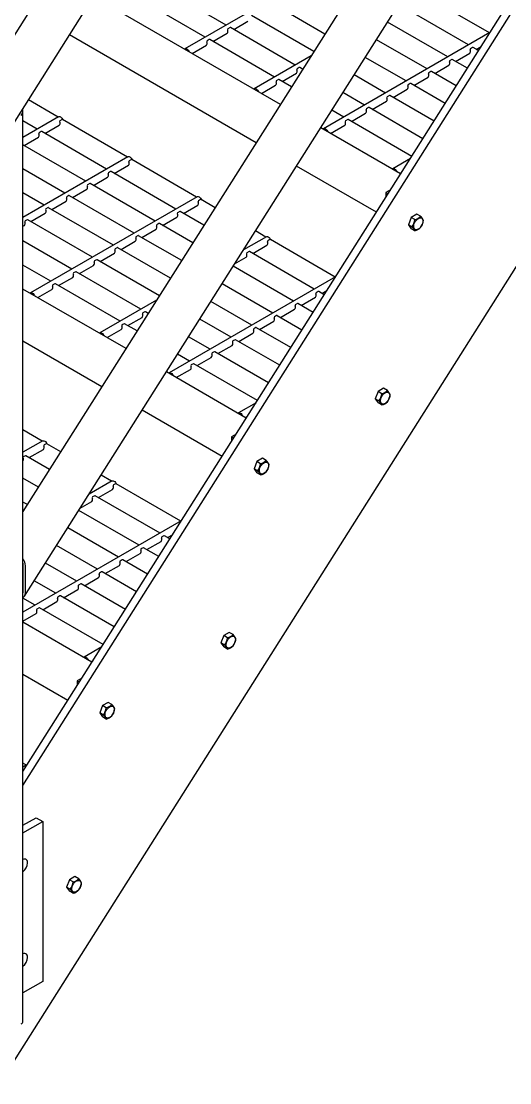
# Model space of a CAD drawing. Header units: millimetres. Extents: x 0 to 55611, y 0 to 32827.
# Drawn here: x 30634 to 31040, y 9607 to 10488 of the extents above; entities that cross this region are included whole.
import ezdxf

# ---------------------------------------------------------------- set-up
doc = ezdxf.new("R2010")
doc.units = ezdxf.units.MM
doc.header["$LTSCALE"] = 10
doc.linetypes.add('SLD-Continua', pattern=[0])
doc.layers.add('STRUC', color=5, linetype='SLD-Continua')

msp = doc.modelspace()

# ---------------------------------------------------------------- linework, layer by layer
at = {"layer": 'STRUC', "linetype": 'SLD-Continua', "lineweight": 25}
for p, q in [((31405.02, 11704.01), (30084.32, 9615.83)), ((30123.21, 9605.02), (31432.32, 11674.85)), ((31235.54, 11029.32), (30635.6, 10080.74)), ((31487.14, 10983.64), (30276.98, 9070.24)), ((30636.98, 10010.63), (31255.82, 10989.08)), ((30635.6, 9865.27), (31229.52, 10804.32)), ((30635.6, 9853.64), (31229.52, 10792.69)), ((30908.24, 10544.46), (30770.03, 10464.67)), ((30804.17, 10484.38), (30750.4, 10515.42)), ((30849.21, 10418.48), (30694.27, 10507.93)), ((30786.89, 10474.41), (30733.12, 10505.44)), ((31022.77, 10477.86), (30969, 10508.9)), ((30886.17, 10476.93), (30842.42, 10502.18)), ((31005.49, 10467.89), (30951.73, 10498.93)), ((30876.93, 10462.32), (30825.15, 10492.21)), ((30807.45, 10482.27), (30805.66, 10481.23)), ((30861.64, 10451.2), (30807.87, 10482.24)), ((30810.52, 10480.71), (30822.34, 10487.54)), ((30988.22, 10457.91), (30938.15, 10486.81)), ((30829.12, 10386.73), (30674.19, 10476.17)), ((30790.18, 10472.29), (30788.38, 10471.26)), ((30844.36, 10441.23), (30790.6, 10472.27)), ((30793.24, 10470.74), (30805.07, 10477.57)), ((31023.19, 10478.1), (30884.98, 10398.32)), ((30970.94, 10447.94), (30928.91, 10472.2)), ((30775.96, 10460.77), (30787.79, 10467.59)), ((31008.78, 10465.77), (31006.98, 10464.74)), ((31013.73, 10463.13), (31009.2, 10465.75)), ((31011.84, 10464.22), (31015.89, 10466.56)), ((30874.65, 10458.71), (30827.51, 10431.5)), ((30953.66, 10437.97), (30919.67, 10457.59)), ((30991.5, 10455.8), (30989.71, 10454.76)), ((31004.49, 10448.52), (30991.92, 10455.77)), ((30994.57, 10454.25), (31006.39, 10461.07)), ((30850.71, 10437.56), (30862.54, 10444.39)), ((30864.93, 10449.09), (30863.13, 10448.05)), ((30867.69, 10447.71), (30865.35, 10449.06)), ((30974.23, 10445.83), (30972.43, 10444.79)), ((30995.24, 10433.91), (30974.65, 10445.8)), ((30977.29, 10444.27), (30989.12, 10451.1)), ((30847.65, 10439.11), (30845.85, 10438.08)), ((30858.45, 10433.09), (30848.07, 10439.09)), ((30936.39, 10427.99), (30910.43, 10442.98)), ((30956.95, 10435.85), (30955.16, 10434.82)), ((30986, 10419.3), (30957.37, 10435.83)), ((30960.02, 10434.3), (30971.84, 10441.13)), ((30833.44, 10427.59), (30845.26, 10434.41)), ((30919.11, 10418.02), (30901.19, 10428.37)), ((30942.74, 10424.33), (30954.57, 10431.15)), ((30664.8, 10408.07), (30640.12, 10422.31)), ((30925.46, 10414.35), (30937.29, 10421.18)), ((30939.68, 10425.88), (30937.88, 10424.84)), ((30976.76, 10404.69), (30940.1, 10425.85)), ((30635.6, 9657.84), (30635.6, 10413.74)), ((30901.84, 10408.05), (30891.95, 10413.76)), ((30908.19, 10404.38), (30920.01, 10411.21)), ((30922.4, 10415.91), (30920.6, 10414.87)), ((30967.52, 10390.08), (30922.82, 10415.88)), ((30665.22, 10408.31), (30635.6, 10391.21)), ((30647.52, 10398.1), (30635.6, 10404.98)), ((30653.87, 10394.43), (30665.7, 10401.26)), ((30668.08, 10405.96), (30666.29, 10404.92)), ((30722.27, 10374.89), (30668.5, 10405.93)), ((30890.91, 10394.41), (30902.74, 10401.24)), ((30905.12, 10405.93), (30903.33, 10404.9)), ((30958.28, 10375.46), (30905.54, 10405.91)), ((30636.59, 10384.46), (30648.42, 10391.28)), ((30650.81, 10395.98), (30649.01, 10394.95)), ((30704.99, 10364.92), (30651.23, 10395.96)), ((30949.04, 10360.85), (30882.71, 10399.14)), ((30687.72, 10354.94), (30635.6, 10385.03)), ((30722.69, 10375.13), (30635.6, 10324.86)), ((30957.09, 10373.59), (30942.45, 10365.14)), ((30670.44, 10344.97), (30635.6, 10365.09)), ((30711.34, 10361.25), (30723.17, 10368.08)), ((30725.56, 10372.78), (30723.76, 10371.74)), ((30779.74, 10341.71), (30725.98, 10372.75)), ((30928.95, 10329.1), (30862.62, 10367.39)), ((30694.07, 10351.28), (30705.89, 10358.11)), ((30708.28, 10362.8), (30706.49, 10361.77)), ((30762.47, 10331.74), (30708.7, 10362.78)), ((30948.38, 10361.23), (30949.79, 10362.04)), ((30676.79, 10341.31), (30688.62, 10348.13)), ((30691.01, 10352.83), (30689.21, 10351.79)), ((30745.19, 10321.77), (30691.42, 10352.8)), ((30940.63, 10347.55), (30936.77, 10345.33)), ((30653.17, 10335), (30635.6, 10345.14)), ((30780.16, 10341.95), (30641.95, 10262.17)), ((30659.52, 10331.33), (30671.34, 10338.16)), ((30673.73, 10342.86), (30671.93, 10341.82)), ((30727.92, 10311.79), (30674.15, 10342.83)), ((30783.03, 10339.6), (30781.23, 10338.56)), ((30795.06, 10332.87), (30783.45, 10339.57)), ((30938.57, 10344.29), (30936.77, 10345.33)), ((30936.77, 10345.33), (30936.77, 10341.46)), ((30656.45, 10332.89), (30654.66, 10331.85)), ((30710.64, 10301.82), (30656.87, 10332.86)), ((30765.75, 10329.63), (30763.96, 10328.59)), ((30785.82, 10318.26), (30766.17, 10329.6)), ((30768.82, 10328.07), (30780.64, 10334.9)), ((30635.89, 10325.02), (30635.6, 10325.19)), ((30639.18, 10322.91), (30637.38, 10321.88)), ((30693.36, 10291.85), (30639.6, 10322.88)), ((30642.24, 10321.36), (30654.07, 10328.19)), ((30751.54, 10318.1), (30763.37, 10324.93)), ((30957.78, 10324.8), (30955.45, 10318.78)), ((30962.45, 10327.49), (30957.78, 10324.8)), ((30960.9, 10323), (30957.78, 10324.8)), ((30965.56, 10325.7), (30962.45, 10327.49)), ((30635.6, 10317.52), (30636.79, 10318.21)), ((30734.27, 10308.13), (30746.09, 10314.95)), ((30748.48, 10319.65), (30746.68, 10318.62)), ((30776.58, 10303.65), (30748.9, 10319.63)), ((30837.22, 10308.53), (30828.56, 10313.53)), ((30958.56, 10316.99), (30955.45, 10318.78)), ((30955.45, 10318.78), (30957.78, 10315.46)), ((30960.9, 10313.67), (30957.78, 10315.46)), ((30676.09, 10281.87), (30635.6, 10305.25)), ((30716.99, 10298.15), (30728.82, 10304.98)), ((30731.2, 10309.68), (30729.41, 10308.64)), ((30767.34, 10289.04), (30731.62, 10309.65)), ((30837.64, 10308.78), (30818.6, 10297.79)), ((30840.5, 10306.42), (30838.71, 10305.38)), ((30894.69, 10275.35), (30840.92, 10306.39)), ((30699.71, 10288.18), (30711.54, 10295.01)), ((30713.93, 10299.71), (30712.13, 10298.67)), ((30758.09, 10274.42), (30714.35, 10299.68)), ((30819.94, 10298.56), (30819.32, 10298.92)), ((30823.23, 10296.45), (30821.43, 10295.41)), ((30877.41, 10265.38), (30823.65, 10296.42)), ((30826.29, 10294.89), (30838.12, 10301.72)), ((30658.81, 10271.9), (30635.6, 10285.3)), ((30696.65, 10289.73), (30694.85, 10288.7)), ((30748.85, 10259.81), (30697.07, 10289.71)), ((30811.3, 10286.24), (30820.84, 10291.75)), ((30679.37, 10279.76), (30677.58, 10278.72)), ((30733.56, 10248.69), (30679.79, 10279.73)), ((30682.44, 10278.21), (30694.26, 10285.03)), ((30860.14, 10255.41), (30810.08, 10284.31)), ((30662.1, 10269.79), (30660.3, 10268.75)), ((30716.28, 10238.72), (30662.52, 10269.76)), ((30665.16, 10268.23), (30676.99, 10275.06)), ((30895.11, 10275.6), (30756.9, 10195.81)), ((30842.86, 10245.43), (30800.83, 10269.7)), ((30721.13, 10215.98), (30635.6, 10265.35)), ((30647.89, 10258.26), (30659.71, 10265.09)), ((30880.7, 10263.27), (30878.91, 10262.23)), ((30885.65, 10260.63), (30881.12, 10263.24)), ((30883.76, 10261.72), (30887.81, 10264.05)), ((30746.57, 10256.2), (30699.43, 10228.99)), ((30825.59, 10235.46), (30791.59, 10255.09)), ((30863.43, 10253.3), (30861.63, 10252.26)), ((30876.41, 10246.02), (30863.85, 10253.27)), ((30866.49, 10251.74), (30878.31, 10258.57)), ((30722.64, 10235.05), (30734.46, 10241.88)), ((30736.85, 10246.58), (30735.05, 10245.54)), ((30739.61, 10245.2), (30737.27, 10246.55)), ((30846.15, 10243.32), (30844.35, 10242.29)), ((30867.17, 10231.4), (30846.57, 10243.29)), ((30849.21, 10241.77), (30861.04, 10248.6)), ((30719.57, 10236.61), (30717.78, 10235.57)), ((30730.37, 10230.59), (30719.99, 10236.58)), ((30808.31, 10225.49), (30782.35, 10240.47)), ((30828.87, 10233.35), (30827.08, 10232.31)), ((30857.92, 10216.79), (30829.29, 10233.32)), ((30831.94, 10231.8), (30843.76, 10238.62)), ((30705.36, 10225.08), (30717.18, 10231.91)), ((30791.03, 10215.51), (30773.11, 10225.86)), ((30814.66, 10221.82), (30826.49, 10228.65)), ((30701.05, 10184.22), (30635.6, 10222.01)), ((30797.38, 10211.85), (30809.21, 10218.68)), ((30811.6, 10223.38), (30809.8, 10222.34)), ((30848.68, 10202.18), (30812.02, 10223.35)), ((30773.76, 10205.54), (30763.87, 10211.25)), ((30780.11, 10201.88), (30791.93, 10208.7)), ((30794.32, 10213.4), (30792.53, 10212.37)), ((30839.44, 10187.57), (30794.74, 10213.37)), ((30762.83, 10191.9), (30774.66, 10198.73)), ((30777.05, 10203.43), (30775.25, 10202.39)), ((30830.2, 10172.96), (30777.47, 10203.4)), ((30820.96, 10158.35), (30754.63, 10196.64)), ((30930.29, 10180.35), (30927.95, 10174.34)), ((30934.95, 10183.05), (30930.29, 10180.35)), ((30933.4, 10178.56), (30930.29, 10180.35)), ((30938.06, 10181.25), (30934.95, 10183.05)), ((30829.01, 10171.08), (30814.38, 10162.63)), ((30931.06, 10172.55), (30927.95, 10174.34)), ((30927.95, 10174.34), (30930.29, 10171.02)), ((30933.4, 10169.23), (30930.29, 10171.02)), ((30800.88, 10126.59), (30734.54, 10164.88)), ((30820.31, 10158.72), (30821.71, 10159.53)), ((30651.66, 10139.21), (30635.6, 10148.48)), ((30812.55, 10145.05), (30808.69, 10142.82)), ((30652.08, 10139.45), (30635.6, 10129.93)), ((30654.95, 10137.09), (30653.16, 10136.06)), ((30666.98, 10130.36), (30655.37, 10137.07)), ((30810.49, 10141.78), (30808.69, 10142.82)), ((30808.69, 10142.82), (30808.69, 10138.95)), ((30637.68, 10127.12), (30635.88, 10126.08)), ((30657.74, 10115.75), (30638.1, 10127.09)), ((30640.74, 10125.57), (30652.56, 10132.39)), ((30829.71, 10122.29), (30827.37, 10116.28)), ((30834.37, 10124.99), (30829.71, 10122.29)), ((30832.82, 10120.5), (30829.71, 10122.29)), ((30837.48, 10123.19), (30834.37, 10124.99)), ((30709.14, 10106.03), (30700.48, 10111.03)), ((30830.48, 10114.48), (30827.37, 10116.28)), ((30827.37, 10116.28), (30829.71, 10112.96)), ((30832.82, 10111.16), (30829.71, 10112.96)), ((30648.5, 10101.14), (30635.6, 10108.59)), ((30709.56, 10106.27), (30690.52, 10095.28)), ((30712.43, 10103.91), (30710.63, 10102.88)), ((30766.61, 10072.85), (30712.85, 10103.89)), ((30691.86, 10096.05), (30691.24, 10096.41)), ((30695.15, 10093.94), (30693.35, 10092.9)), ((30749.34, 10062.88), (30695.57, 10093.91)), ((30698.21, 10092.39), (30710.04, 10099.21)), ((30639.26, 10086.53), (30635.6, 10088.64)), ((30683.22, 10083.73), (30692.76, 10089.24)), ((30732.06, 10052.9), (30682, 10081.8)), ((30767.03, 10073.09), (30635.6, 9997.22)), ((30714.78, 10042.93), (30672.76, 10067.19)), ((30752.62, 10060.76), (30750.83, 10059.73)), ((30757.57, 10058.12), (30753.04, 10060.74)), ((30755.69, 10059.21), (30759.74, 10061.55)), ((30697.51, 10032.96), (30663.51, 10052.58)), ((30735.35, 10050.79), (30733.55, 10049.75)), ((30748.33, 10043.51), (30735.77, 10050.76)), ((30738.41, 10049.24), (30750.24, 10056.06)), ((30718.07, 10040.82), (30716.28, 10039.78)), ((30739.09, 10028.9), (30718.49, 10040.79)), ((30721.13, 10039.26), (30732.96, 10046.09)), ((30635.89, 10014.31), (30635.89, 10036.73)), ((30637.62, 10013.31), (30637.62, 10035.74)), ((30680.23, 10022.98), (30654.27, 10037.97)), ((30700.8, 10030.84), (30699, 10029.81)), ((30729.85, 10014.29), (30701.21, 10030.82)), ((30703.86, 10029.29), (30715.68, 10036.12)), ((30662.96, 10013.01), (30645.03, 10023.36)), ((30686.58, 10019.32), (30698.41, 10026.14)), ((30669.31, 10009.34), (30681.13, 10016.17)), ((30683.52, 10020.87), (30681.72, 10019.83)), ((30720.6, 9999.68), (30683.94, 10020.84)), ((30645.68, 10003.04), (30635.6, 10008.86)), ((30652.03, 9999.37), (30663.86, 10006.2)), ((30666.24, 10010.9), (30664.45, 10009.86)), ((30711.36, 9985.06), (30666.66, 10010.87)), ((30635.6, 9989.88), (30646.58, 9996.22)), ((30648.97, 10000.92), (30647.17, 9999.89)), ((30702.12, 9970.45), (30649.39, 10000.9)), ((30692.88, 9955.84), (30635.6, 9988.91)), ((30802.21, 9977.85), (30799.87, 9971.84)), ((30806.87, 9980.54), (30802.21, 9977.85)), ((30805.32, 9976.05), (30802.21, 9977.85)), ((30809.98, 9978.75), (30806.87, 9980.54)), ((30700.93, 9968.58), (30686.3, 9960.13)), ((30802.98, 9970.04), (30799.87, 9971.84)), ((30799.87, 9971.84), (30802.21, 9968.52)), ((30805.32, 9966.72), (30802.21, 9968.52)), ((30692.23, 9956.22), (30693.63, 9957.03)), ((30672.8, 9924.09), (30635.6, 9945.56)), ((30684.47, 9942.54), (30680.61, 9940.32)), ((30682.41, 9939.28), (30680.61, 9940.32)), ((30680.61, 9940.32), (30680.61, 9936.44)), ((30701.63, 9919.79), (30699.29, 9913.77)), ((30706.29, 9922.48), (30701.63, 9919.79)), ((30704.74, 9917.99), (30701.63, 9919.79)), ((30709.41, 9920.68), (30706.29, 9922.48)), ((30702.41, 9911.98), (30699.29, 9913.77)), ((30699.29, 9913.77), (30701.63, 9910.45)), ((30704.74, 9908.66), (30701.63, 9910.45)), ((30638.53, 9870.34), (30635.6, 9872.04)), ((30638.95, 9870.58), (30635.6, 9868.65)), ((30635.6, 9820.52), (30646.6, 9826.87)), ((30635.6, 9814.3), (30651.99, 9823.76)), ((30646.6, 9826.87), (30651.99, 9823.76)), ((30651.99, 9823.76), (30651.99, 9691.02)), ((30674.13, 9775.34), (30671.8, 9769.33)), ((30678.79, 9778.04), (30674.13, 9775.34)), ((30677.24, 9773.55), (30674.13, 9775.34)), ((30681.91, 9776.24), (30678.79, 9778.04)), ((30674.91, 9767.53), (30671.8, 9769.33)), ((30671.8, 9769.33), (30674.13, 9766.01)), ((30677.24, 9764.21), (30674.13, 9766.01)), ((30651.99, 9691.02), (30635.6, 9681.56))]:
    msp.add_line(p, q, dxfattribs=at)
at = {"layer": 'STRUC', "linetype": 'SLD-Continua', "lineweight": 25, "flags": 128}
for points in [[(30769.7, 10464.38), (30769.95, 10464.62), (30770.43, 10464.81), (30771, 10464.77), (30771.62, 10464.52), (30772.24, 10464.06), (30772.81, 10463.44), (30773.29, 10462.69), (30773.54, 10462.17)], [(30827.18, 10431.2), (30827.42, 10431.44), (30827.9, 10431.63), (30828.47, 10431.6), (30829.09, 10431.34), (30829.71, 10430.88), (30830.28, 10430.26), (30830.76, 10429.52), (30831.01, 10428.99)], [(30665.22, 10408.31), (30665.61, 10408.45), (30666.18, 10408.41), (30666.8, 10408.15), (30667.42, 10407.7), (30667.99, 10407.07), (30668.47, 10406.33), (30668.72, 10405.8)], [(30884.65, 10398.02), (30884.9, 10398.26), (30885.38, 10398.45), (30885.95, 10398.42), (30886.57, 10398.16), (30887.19, 10397.7), (30887.76, 10397.08), (30888.24, 10396.34), (30888.48, 10395.81)], [(30722.69, 10375.13), (30723.09, 10375.27), (30723.66, 10375.23), (30724.28, 10374.98), (30724.9, 10374.52), (30725.47, 10373.89), (30725.95, 10373.15), (30726.19, 10372.63)], [(30942.12, 10364.84), (30942.37, 10365.09), (30942.85, 10365.27), (30943.42, 10365.24), (30944.04, 10364.98), (30944.66, 10364.52), (30945.23, 10363.9), (30945.71, 10363.16), (30945.96, 10362.63)], [(30780.16, 10341.95), (30780.56, 10342.09), (30781.13, 10342.05), (30781.75, 10341.8), (30782.37, 10341.34), (30782.94, 10340.72), (30783.42, 10339.97), (30783.67, 10339.45)], [(30963.71, 10314.98), (30962.83, 10314.59), (30961.99, 10314.46), (30961.25, 10314.59), (30960.64, 10314.99), (30960.19, 10315.62), (30959.94, 10316.46), (30959.88, 10317.45), (30960.04, 10318.55), (30960.39, 10319.7), (30960.92, 10320.83), (30961.6, 10321.89), (30962.4, 10322.81), (30963.27, 10323.54), (30964.16, 10324.06), (30965.02, 10324.32), (30965.82, 10324.32), (30966.5, 10324.05), (30967.03, 10323.53), (30967.38, 10322.79), (30967.54, 10321.87), (30967.48, 10320.81), (30967.23, 10319.68), (30966.78, 10318.54), (30966.17, 10317.44), (30965.43, 10316.44), (30964.59, 10315.61), (30963.71, 10314.98)], [(30837.64, 10308.78), (30838.03, 10308.91), (30838.6, 10308.88), (30839.22, 10308.62), (30839.84, 10308.16), (30840.41, 10307.54), (30840.89, 10306.8), (30841.14, 10306.27)], [(30641.62, 10261.87), (30641.87, 10262.12), (30642.35, 10262.3), (30642.92, 10262.27), (30643.54, 10262.01), (30644.16, 10261.55), (30644.73, 10260.93), (30645.21, 10260.19), (30645.46, 10259.66)], [(30699.1, 10228.7), (30699.35, 10228.94), (30699.82, 10229.13), (30700.4, 10229.09), (30701.02, 10228.83), (30701.63, 10228.37), (30702.21, 10227.75), (30702.69, 10227.01), (30702.93, 10226.48)], [(30756.57, 10195.52), (30756.82, 10195.76), (30757.3, 10195.95), (30757.87, 10195.91), (30758.49, 10195.65), (30759.11, 10195.2), (30759.68, 10194.57), (30760.16, 10193.83), (30760.41, 10193.3)], [(30936.21, 10170.54), (30935.33, 10170.14), (30934.49, 10170.01), (30933.75, 10170.15), (30933.14, 10170.54), (30932.69, 10171.18), (30932.44, 10172.01), (30932.38, 10173.01), (30932.54, 10174.11), (30932.89, 10175.26), (30933.42, 10176.39), (30934.1, 10177.44), (30934.9, 10178.36), (30935.77, 10179.1), (30936.66, 10179.61), (30937.52, 10179.88), (30938.32, 10179.88), (30939, 10179.61), (30939.53, 10179.09), (30939.88, 10178.35), (30940.04, 10177.43), (30939.99, 10176.37), (30939.73, 10175.24), (30939.29, 10174.09), (30938.67, 10172.99), (30937.93, 10172), (30937.09, 10171.17), (30936.21, 10170.54)], [(30814.05, 10162.34), (30814.29, 10162.58), (30814.77, 10162.77), (30815.34, 10162.73), (30815.96, 10162.47), (30816.58, 10162.02), (30817.15, 10161.39), (30817.63, 10160.65), (30817.88, 10160.12)], [(30652.08, 10139.45), (30652.48, 10139.58), (30653.05, 10139.55), (30653.67, 10139.29), (30654.29, 10138.83), (30654.86, 10138.21), (30655.34, 10137.47), (30655.59, 10136.94)], [(30835.63, 10112.47), (30834.75, 10112.08), (30833.91, 10111.95), (30833.17, 10112.09), (30832.56, 10112.48), (30832.11, 10113.11), (30831.86, 10113.95), (30831.81, 10114.95), (30831.96, 10116.05), (30832.31, 10117.2), (30832.84, 10118.33), (30833.53, 10119.38), (30834.32, 10120.3), (30835.19, 10121.04), (30836.08, 10121.55), (30836.94, 10121.81), (30837.74, 10121.81), (30838.42, 10121.55), (30838.95, 10121.03), (30839.3, 10120.29), (30839.46, 10119.36), (30839.41, 10118.31), (30839.15, 10117.18), (30838.71, 10116.03), (30838.1, 10114.93), (30837.35, 10113.94), (30836.52, 10113.1), (30835.63, 10112.47)], [(30709.56, 10106.27), (30709.95, 10106.41), (30710.53, 10106.37), (30711.15, 10106.11), (30711.76, 10105.65), (30712.34, 10105.03), (30712.81, 10104.29), (30713.06, 10103.76)], [(30808.13, 9968.03), (30807.25, 9967.64), (30806.41, 9967.51), (30805.67, 9967.64), (30805.06, 9968.04), (30804.61, 9968.67), (30804.36, 9969.51), (30804.31, 9970.5), (30804.46, 9971.61), (30804.81, 9972.75), (30805.34, 9973.88), (30806.03, 9974.94), (30806.82, 9975.86), (30807.69, 9976.59), (30808.58, 9977.11), (30809.44, 9977.37), (30810.24, 9977.37), (30810.92, 9977.1), (30811.45, 9976.58), (30811.8, 9975.84), (30811.96, 9974.92), (30811.91, 9973.87), (30811.65, 9972.73), (30811.21, 9971.59), (30810.6, 9970.49), (30809.85, 9969.49), (30809.02, 9968.66), (30808.13, 9968.03)], [(30685.97, 9959.83), (30686.21, 9960.07), (30686.69, 9960.26), (30687.26, 9960.23), (30687.88, 9959.97), (30688.5, 9959.51), (30689.08, 9958.89), (30689.55, 9958.15), (30689.8, 9957.62)], [(30707.55, 9909.97), (30706.67, 9909.58), (30705.83, 9909.44), (30705.09, 9909.58), (30704.48, 9909.97), (30704.03, 9910.61), (30703.78, 9911.45), (30703.73, 9912.44), (30703.88, 9913.54), (30704.23, 9914.69), (30704.77, 9915.82), (30705.45, 9916.87), (30706.24, 9917.8), (30707.11, 9918.53), (30708, 9919.05), (30708.86, 9919.31), (30709.66, 9919.31), (30710.34, 9919.04), (30710.87, 9918.52), (30711.23, 9917.78), (30711.38, 9916.86), (30711.33, 9915.8), (30711.07, 9914.67), (30710.63, 9913.52), (30710.02, 9912.42), (30709.27, 9911.43), (30708.44, 9910.6), (30707.55, 9909.97)], [(30639.51, 9789.38), (30639.4, 9790.43), (30639.09, 9791.32), (30638.59, 9791.99), (30637.92, 9792.42), (30637.12, 9792.58), (30636.22, 9792.48), (30635.59, 9792.26)], [(30680.05, 9765.52), (30679.17, 9765.13), (30678.33, 9765), (30677.59, 9765.14), (30676.98, 9765.53), (30676.53, 9766.16), (30676.28, 9767), (30676.23, 9768), (30676.38, 9769.1), (30676.73, 9770.25), (30677.27, 9771.38), (30677.95, 9772.43), (30678.74, 9773.35), (30679.61, 9774.09), (30680.5, 9774.6), (30681.36, 9774.87), (30682.16, 9774.86), (30682.84, 9774.6), (30683.37, 9774.08), (30683.73, 9773.34), (30683.88, 9772.42), (30683.83, 9771.36), (30683.57, 9770.23), (30683.13, 9769.08), (30682.52, 9767.98), (30681.77, 9766.99), (30680.94, 9766.15), (30680.05, 9765.52)], [(30639.51, 9710.99), (30639.4, 9712.04), (30639.09, 9712.93), (30638.59, 9713.6), (30637.92, 9714.03), (30637.12, 9714.19), (30636.22, 9714.09), (30635.6, 9713.88)]]:
    msp.add_lwpolyline(points, dxfattribs=at)
at = {"layer": 'STRUC', "linetype": 'SLD-Continua', "lineweight": 25}
for centre, radius, start, end in [((30803.51, 10479.21), 2.26, 313.47222, 28.48726), ((30806.2, 10480.65), 0.791, 133.11728, 207.6572), ((30807.64, 10481.91), 0.402, 54.46254, 117.32452), ((30786.23, 10469.23), 2.26, 313.47222, 28.48726), ((30788.92, 10470.68), 0.791, 133.11728, 207.6572), ((30790.36, 10471.94), 0.402, 54.46254, 117.32452), ((31004.84, 10462.71), 2.26, 313.47222, 28.48726), ((31007.53, 10464.16), 0.791, 133.11728, 207.6572), ((31008.97, 10465.42), 0.402, 54.46254, 117.32452), ((30987.56, 10452.74), 2.26, 313.47222, 28.48726), ((30990.25, 10454.19), 0.791, 133.11728, 207.6572), ((30991.69, 10455.44), 0.402, 54.46254, 117.32452), ((30860.98, 10446.03), 2.26, 313.47222, 28.48726), ((30863.67, 10447.47), 0.791, 133.11728, 207.6572), ((30865.11, 10448.73), 0.402, 54.46254, 117.32452), ((30970.29, 10442.77), 2.26, 313.47222, 28.48726), ((30972.97, 10444.21), 0.791, 133.11728, 207.6572), ((30974.41, 10445.47), 0.402, 54.46254, 117.32452), ((30843.71, 10436.05), 2.26, 313.47222, 28.48726), ((30846.4, 10437.5), 0.791, 133.11728, 207.6572), ((30847.84, 10438.76), 0.402, 54.46254, 117.32452), ((30957.14, 10435.5), 0.402, 54.46254, 117.32452), ((30953.01, 10432.8), 2.26, 313.47222, 28.48726), ((30955.7, 10434.24), 0.791, 133.11728, 207.6572), ((30935.73, 10422.82), 2.26, 313.47222, 28.48726), ((30938.42, 10424.27), 0.791, 133.11728, 207.6572), ((30939.86, 10425.52), 0.402, 54.46254, 117.32452), ((30918.46, 10412.85), 2.26, 313.47222, 28.48726), ((30921.15, 10414.29), 0.791, 133.11728, 207.6572), ((30922.58, 10415.55), 0.402, 54.46254, 117.32452), ((30664.14, 10402.9), 2.26, 313.47222, 28.48726), ((30666.83, 10404.34), 0.791, 133.11728, 207.6572), ((30668.27, 10405.6), 0.402, 54.46254, 117.32452), ((30901.18, 10402.88), 2.26, 313.47222, 28.48726), ((30903.87, 10404.32), 0.791, 133.11728, 207.6572), ((30905.31, 10405.58), 0.402, 54.46254, 117.32452), ((30646.87, 10392.92), 2.26, 313.47222, 28.48726), ((30649.55, 10394.37), 0.791, 133.11728, 207.6572), ((30650.99, 10395.63), 0.402, 54.46254, 117.32452), ((30721.61, 10369.72), 2.26, 313.47222, 28.48726), ((30724.3, 10371.16), 0.791, 133.11728, 207.6572), ((30725.74, 10372.42), 0.402, 54.46254, 117.32452), ((30704.34, 10359.75), 2.26, 313.47222, 28.48726), ((30707.03, 10361.19), 0.791, 133.11728, 207.6572), ((30708.47, 10362.45), 0.402, 54.46254, 117.32452), ((30687.06, 10349.77), 2.26, 313.47222, 28.48726), ((30689.75, 10351.22), 0.791, 133.11728, 207.6572), ((30691.19, 10352.47), 0.402, 54.46254, 117.32452), ((30669.79, 10339.8), 2.26, 313.47222, 28.48726), ((30672.47, 10341.24), 0.791, 133.11728, 207.6572), ((30673.91, 10342.5), 0.402, 54.46254, 117.32452), ((30781.78, 10337.99), 0.791, 133.11728, 207.6572), ((30783.22, 10339.24), 0.402, 54.46254, 117.32452), ((30652.51, 10329.83), 2.26, 313.47222, 28.48726), ((30655.2, 10331.27), 0.791, 133.11728, 207.6572), ((30656.64, 10332.53), 0.402, 54.46254, 117.32452), ((30765.94, 10329.27), 0.402, 54.46254, 117.32452), ((30779.09, 10336.54), 2.26, 313.47222, 28.48726), ((30635.23, 10319.85), 2.26, 313.47222, 28.48726), ((30637.92, 10321.3), 0.791, 133.11728, 207.6572), ((30639.36, 10322.56), 0.402, 54.46254, 117.32452), ((30761.81, 10326.57), 2.26, 313.47222, 28.48726), ((30764.5, 10328.01), 0.791, 133.11728, 207.6572), ((30948.12, 10324.5), 12.86, 324.27375, 353.31489), ((30958.39, 10332.73), 10.05, 284.44632, 315.54831), ((30956.68, 10316.97), 12.45, 25.72064, 44.4807), ((30954.93, 10323.95), 13.06, 324.49602, 353.09262), ((30744.54, 10316.59), 2.26, 313.47222, 28.48726), ((30747.22, 10318.04), 0.791, 133.11728, 207.6572), ((30748.66, 10319.3), 0.402, 54.46254, 117.32452), ((30951.13, 10309.28), 10.71, 24.17619, 46.02515), ((30958.39, 10323.4), 10.04, 284.43921, 315.55542), ((30727.26, 10306.62), 2.26, 313.47222, 28.48726), ((30729.95, 10308.07), 0.791, 133.11728, 207.6572), ((30731.39, 10309.32), 0.402, 54.46254, 117.32452), ((30836.56, 10303.36), 2.26, 313.47222, 28.48726), ((30839.25, 10304.81), 0.791, 133.11728, 207.6572), ((30840.69, 10306.06), 0.402, 54.46254, 117.32452), ((30709.98, 10296.65), 2.26, 313.47222, 28.48726), ((30712.67, 10298.09), 0.791, 133.11728, 207.6572), ((30714.11, 10299.35), 0.402, 54.46254, 117.32452), ((30819.29, 10293.39), 2.26, 313.47222, 28.48726), ((30821.97, 10294.83), 0.791, 133.11728, 207.6572), ((30823.41, 10296.09), 0.402, 54.46254, 117.32452), ((30692.71, 10286.67), 2.26, 313.47222, 28.48726), ((30695.4, 10288.12), 0.791, 133.11728, 207.6572), ((30696.84, 10289.38), 0.402, 54.46254, 117.32452), ((30675.43, 10276.7), 2.26, 313.47222, 28.48726), ((30678.12, 10278.15), 0.791, 133.11728, 207.6572), ((30679.56, 10279.4), 0.402, 54.46254, 117.32452), ((30658.16, 10266.73), 2.26, 313.47222, 28.48726), ((30660.84, 10268.17), 0.791, 133.11728, 207.6572), ((30662.28, 10269.43), 0.402, 54.46254, 117.32452), ((30876.76, 10260.21), 2.26, 313.47222, 28.48726), ((30879.45, 10261.65), 0.791, 133.11728, 207.6572), ((30880.89, 10262.91), 0.402, 54.46254, 117.32452), ((30859.48, 10250.24), 2.26, 313.47222, 28.48726), ((30862.17, 10251.68), 0.791, 133.11728, 207.6572), ((30863.61, 10252.94), 0.402, 54.46254, 117.32452), ((30732.91, 10243.52), 2.26, 313.47222, 28.48726), ((30735.59, 10244.97), 0.791, 133.11728, 207.6572), ((30737.03, 10246.22), 0.402, 54.46254, 117.32452), ((30842.21, 10240.26), 2.26, 313.47222, 28.48726), ((30844.89, 10241.71), 0.791, 133.11728, 207.6572), ((30846.33, 10242.97), 0.402, 54.46254, 117.32452), ((30715.63, 10233.55), 2.26, 313.47222, 28.48726), ((30718.32, 10234.99), 0.791, 133.11728, 207.6572), ((30719.76, 10236.25), 0.402, 54.46254, 117.32452), ((30827.62, 10231.73), 0.791, 133.11728, 207.6572), ((30829.06, 10232.99), 0.402, 54.46254, 117.32452), ((30824.93, 10230.29), 2.26, 313.47222, 28.48726), ((30807.66, 10220.32), 2.26, 313.47222, 28.48726), ((30810.34, 10221.76), 0.791, 133.11728, 207.6572), ((30811.78, 10223.02), 0.402, 54.46254, 117.32452), ((30790.38, 10210.34), 2.26, 313.47222, 28.48726), ((30793.07, 10211.79), 0.791, 133.11728, 207.6572), ((30794.51, 10213.05), 0.402, 54.46254, 117.32452), ((30773.1, 10200.37), 2.26, 313.47222, 28.48726), ((30775.79, 10201.81), 0.791, 133.11728, 207.6572), ((30777.23, 10203.07), 0.402, 54.46254, 117.32452), ((30930.89, 10188.29), 10.05, 284.44632, 315.54831), ((30929.18, 10172.53), 12.45, 25.72064, 44.4807), ((30920.62, 10180.06), 12.86, 324.27375, 353.31489), ((30923.63, 10164.84), 10.71, 24.17619, 46.02515), ((30930.89, 10178.95), 10.04, 284.43921, 315.55542), ((30927.43, 10179.5), 13.06, 324.49602, 353.09262), ((30653.7, 10135.48), 0.791, 133.11728, 207.6572), ((30655.14, 10136.74), 0.402, 54.46254, 117.32452), ((30637.86, 10126.76), 0.402, 54.46254, 117.32452), ((30651.01, 10134.03), 2.26, 313.47222, 28.48726), ((30633.44, 10124.02), 2.54, 328.2181, 26.02051), ((30636.42, 10125.51), 0.791, 133.11728, 207.6572), ((30820.04, 10121.99), 12.86, 324.27375, 353.31489), ((30830.31, 10130.23), 10.05, 284.44632, 315.54831), ((30828.6, 10114.47), 12.45, 25.72064, 44.4807), ((30826.85, 10121.44), 13.06, 324.49602, 353.09262), ((30823.05, 10106.78), 10.71, 24.17619, 46.02515), ((30830.31, 10120.89), 10.04, 284.43921, 315.55542), ((30708.48, 10100.86), 2.26, 313.47222, 28.48726), ((30711.17, 10102.3), 0.791, 133.11728, 207.6572), ((30712.61, 10103.56), 0.402, 54.46254, 117.32452), ((30691.21, 10090.88), 2.26, 313.47222, 28.48726), ((30693.89, 10092.33), 0.791, 133.11728, 207.6572), ((30695.33, 10093.58), 0.402, 54.46254, 117.32452), ((30748.68, 10057.7), 2.26, 313.47222, 28.48726), ((30751.37, 10059.15), 0.791, 133.11728, 207.6572), ((30752.81, 10060.41), 0.402, 54.46254, 117.32452), ((30731.41, 10047.73), 2.26, 313.47222, 28.48726), ((30734.09, 10049.18), 0.791, 133.11728, 207.6572), ((30735.53, 10050.43), 0.402, 54.46254, 117.32452), ((30714.13, 10037.76), 2.26, 313.47222, 28.48726), ((30716.82, 10039.2), 0.791, 133.11728, 207.6572), ((30718.26, 10040.46), 0.402, 54.46254, 117.32452), ((30699.54, 10029.23), 0.791, 133.11728, 207.6572), ((30700.98, 10030.49), 0.402, 54.46254, 117.32452), ((30696.85, 10027.78), 2.26, 313.47222, 28.48726), ((30679.58, 10017.81), 2.26, 313.47222, 28.48726), ((30682.26, 10019.26), 0.791, 133.11728, 207.6572), ((30683.7, 10020.51), 0.402, 54.46254, 117.32452), ((30662.3, 10007.84), 2.26, 313.47222, 28.48726), ((30664.99, 10009.28), 0.791, 133.11728, 207.6572), ((30666.43, 10010.54), 0.402, 54.46254, 117.32452), ((30645.03, 9997.86), 2.26, 313.47222, 28.48726), ((30647.71, 9999.31), 0.791, 133.11728, 207.6572), ((30649.15, 10000.57), 0.402, 54.46254, 117.32452), ((30802.81, 9985.78), 10.05, 284.44632, 315.54831), ((30801.1, 9970.03), 12.45, 25.72064, 44.4807), ((30792.54, 9977.55), 12.86, 324.27375, 353.31489), ((30795.55, 9962.34), 10.71, 24.17619, 46.02515), ((30802.81, 9976.45), 10.04, 284.43921, 315.55542), ((30799.35, 9977), 13.06, 324.49602, 353.09262), ((30691.96, 9919.49), 12.86, 324.27375, 353.31489), ((30702.23, 9927.72), 10.05, 284.44632, 315.54831), ((30700.52, 9911.96), 12.45, 25.72064, 44.4807), ((30698.77, 9918.93), 13.06, 324.49602, 353.09262), ((30694.97, 9904.27), 10.71, 24.17619, 46.02515), ((30702.23, 9918.38), 10.04, 284.43921, 315.55542), ((30629.71, 9789.82), 9.81, 306.90178, 357.40316), ((30674.73, 9783.28), 10.05, 284.44632, 315.54831), ((30673.02, 9767.52), 12.45, 25.72064, 44.4807), ((30664.46, 9775.04), 12.86, 324.27375, 353.31489), ((30667.47, 9759.83), 10.71, 24.17619, 46.02515), ((30674.73, 9773.94), 10.04, 284.43921, 315.55542), ((30671.27, 9774.49), 13.06, 324.49602, 353.09262), ((30629.71, 9711.43), 9.81, 306.90178, 357.40316), ((30633.16, 9658.08), 2.45, 294.37466, 354.3052)]:
    msp.add_arc(centre, radius, start, end, dxfattribs=at)
for centre, major_axis, ratio, start_param, end_param in [((30630.72, 10411.29), (3.58, 5.37), 0.616084, 4.75257, 5.78016), ((30634.17, 10037.73), (-1.73, 5.56), 0.536091, 4.186221, 5.329939), ((30634.17, 10037.73), (-0.87, 2.78), 0.536091, 4.186221, 4.780724), ((30634.17, 10015.3), (-0.87, 2.78), 0.536091, 3.56955, 4.186221), ((30634.17, 10015.3), (-1.73, 5.56), 0.536091, 3.042503, 4.186221)]:
    msp.add_ellipse(centre, major_axis=major_axis, ratio=ratio, start_param=start_param, end_param=end_param, dxfattribs=at)

doc.saveas('drawing.dxf')
